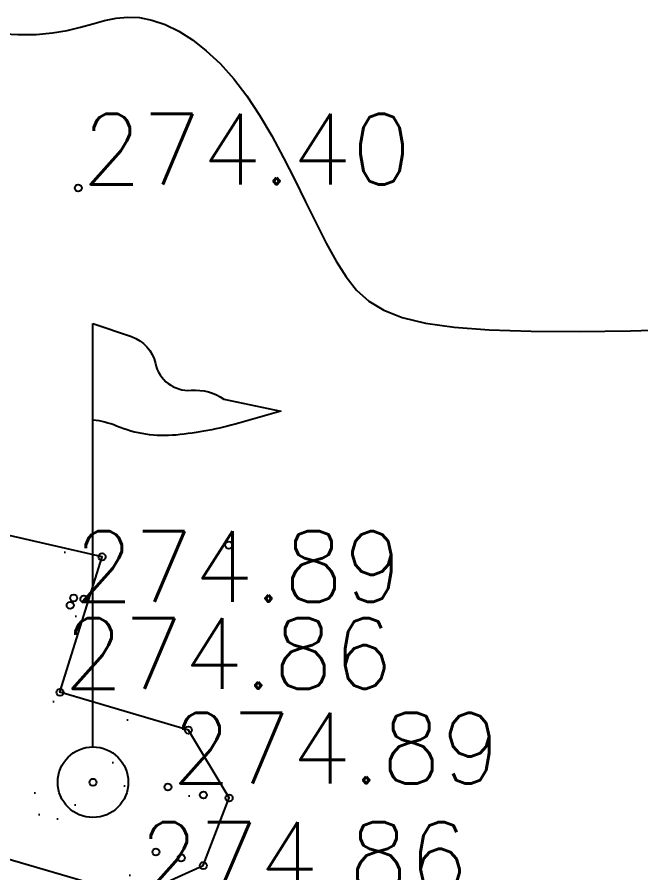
# Model space of a CAD drawing. Extents: x 524954 to 526204, y 9523489 to 9524010.
# Drawn here: x 525428.31 to 525437.15, y 9523635.68 to 9523647.8 of the extents above; entities that cross this region are included whole.
import ezdxf

# ---------------------------------------------------------------- set-up
doc = ezdxf.new("R2010")
doc.units = 0
doc.header["$PDMODE"] = 33
doc.header["$PDSIZE"] = 0.1
for name, color, linetype in [('Bati', 6, 'Continuous'), ('Bord_Route_Existante', 6, 'Continuous'), ('CN_05_00', 6, 'Continuous'), ('Signalisation', 7, 'Continuous'), ('TopoAlt', 3, 'Continuous'), ('TOPOJIS', 7, 'Continuous')]:
    doc.layers.add(name, color=color, linetype=linetype)
doc.styles.add('Simplex 1.0', font='Simplex.shx', dxfattribs={"width": 0.99, "height": 1})

# ---------------------------------------------------------------- blocks, each defined once
blk = doc.blocks.new('TCPOINT M')
at = {"color": 0}
blk.add_point((0, 0), dxfattribs=at)
at = {"layer": 'TopoAlt', "style": 'Simplex 1.0', "width": 0.99}
blk.add_attdef('ALT', (0.15, 0.15), '', height=1, dxfattribs=at)
blk = doc.blocks.new('r036')
at = {"color": 0}
blk.add_lwpolyline([(0, 0.25), (0, 3.25)], dxfattribs=at)
blk.add_lwpolyline([(0, 3.25), (0.27256, 3.157821, -0.264914), (0.44166, 2.967624, 0.375592), (0.695309, 2.777427, -0.172366), (0.927821, 2.714028), (1.329433, 2.629496), (1.033508, 2.544964, -0.045061), (0.589622, 2.460431, -0.124122), (0.166873, 2.523831, 0.074022), (0, 2.566097, 0.776083)], format="xyb", dxfattribs=at)
blk.add_circle((0, 0), 0.25, dxfattribs=at)

msp = doc.modelspace()

# ---------------------------------------------------------------- hatches: boundary and pattern name
at = {"layer": 'Bord_Route_Existante'}
h = msp.add_hatch(dxfattribs=at)
h.set_pattern_fill('ALEA', color=256, scale=0.25, style=0)
h.set_pattern_definition([(312, (0.25, 0), (2.9344428012, 0.62373507155), [0, -1.875]), (67, (-0.125, 0.2165), (-2.9776384537, -0.36560803074), [0, -3.125]), (153, (-0.125, 0.2165), (0.15700786934, -2.99588860306), [0, -2.5]), (180, (-0.125, -0.2165), (1.5, -2.59807621), [0, -2.5]), (74, (-1, 0), (-2.9108871775, -0.7257656872), [0, -2.5]), (286, (-1, 0), (2.9108871775, -0.7257656872), [0, -2.5]), (52, (0.5, -0.866), (-2.97080420516, 0.41751930205), [0, -3.125]), (300, (0.5, 0.866), (2.9999999988, -7e-10), [0, -2.5]), (175, (0.5, 0.866), (1.26785478534, -2.71892335976), [0, -2.5]), (114, (0.125, 0.6495), (-2.9835656849, 0.31358539035), [0, -1.25]), (248, (0.125, -0.6495), (1.8469844247, -2.3640322603), [0, -1.55])])
h.paths.add_polyline_path([(525408.362, 9523638.868), (525426.987, 9523632.133), (525428.169, 9523635.881), (525429.987, 9523635.346), (525430.95, 9523635.779), (525431.315, 9523636.737), (525430.738, 9523637.698), (525428.92, 9523638.235), (525429.516, 9523640.154), (525423.094, 9523641.627), (525414.822, 9523643.325), (525414.269, 9523641.437), (525412.056, 9523641.726), (525409.596, 9523639.984)])

# ---------------------------------------------------------------- linework, layer by layer
at = {"layer": 'Bati', "flags": 128}
msp.add_lwpolyline([(525408.362, 9523638.868), (525426.987, 9523632.133), (525428.169, 9523635.881), (525429.987, 9523635.346), (525430.95, 9523635.779), (525431.315, 9523636.737), (525430.738, 9523637.698), (525428.92, 9523638.235), (525429.516, 9523640.154), (525423.094, 9523641.627), (525414.822, 9523643.325), (525414.269, 9523641.437), (525412.056, 9523641.726), (525409.596, 9523639.984)], close=True, dxfattribs=at)
at = {"layer": 'CN_05_00', "elevation": 275, "flags": 128}
msp.add_lwpolyline([(525428.038, 9523647.569), (525428.323, 9523647.555), (525428.582, 9523647.557), (525428.814, 9523647.579), (525429.022, 9523647.615), (525429.211, 9523647.661), (525429.386, 9523647.709), (525429.552, 9523647.753), (525429.715, 9523647.786), (525429.877, 9523647.803), (525430.046, 9523647.797), (525430.223, 9523647.762), (525430.409, 9523647.698), (525430.601, 9523647.604), (525430.796, 9523647.481), (525430.992, 9523647.327), (525431.188, 9523647.144), (525431.38, 9523646.93), (525431.567, 9523646.686), (525431.747, 9523646.414), (525431.919, 9523646.119), (525432.085, 9523645.81), (525432.244, 9523645.496), (525432.398, 9523645.184), (525432.547, 9523644.883), (525432.692, 9523644.6), (525432.832, 9523644.345), (525432.972, 9523644.123), (525433.121, 9523643.935), (525433.295, 9523643.777), (525433.506, 9523643.648), (525433.768, 9523643.545), (525434.095, 9523643.466), (525434.501, 9523643.409), (525434.998, 9523643.372), (525435.595, 9523643.352), (525436.272, 9523643.348), (525437.002, 9523643.358), (525437.759, 9523643.379)], dxfattribs=at)

# ---------------------------------------------------------------- block references
at = {"layer": 'Signalisation', "xscale": 2, "yscale": 2, "zscale": 2}
msp.add_blockref('r036', (525429.387, 9523636.96), dxfattribs=at)
at = {"layer": 'TOPOJIS'}
ref = msp.add_blockref('TCPOINT M', (525429.179, 9523645.381, 274.4), dxfattribs=at)
ref.add_attrib('ALT', '274.40', (525429.229, 9523645.431, 274.4), dxfattribs={"layer": 'TopoAlt', "height": 1, "style": 'Simplex 1.0', "width": 0.99})
ref = msp.add_blockref('TCPOINT M', (525429.065, 9523639.467, 274.89), dxfattribs=at)
ref.add_attrib('ALT', '274.89', (525429.115, 9523639.517, 274.89), dxfattribs={"layer": 'TopoAlt', "height": 1, "style": 'Simplex 1.0', "width": 0.99})
for p in [(525431.311, 9523640.32, 274.42), (525429.516, 9523640.154, 274.23), (525429.114, 9523639.57, 274.64), (525429.258, 9523639.555, 274.26), (525430.738, 9523637.698, 274.88), (525429.387, 9523636.96, 274.75), (525430.951, 9523636.779, 274.85), (525431.315, 9523636.737, 274.49), (525430.279, 9523635.972, 274.85), (525430.637, 9523635.888, 274.74), (525430.95, 9523635.779, 274.49)]:
    msp.add_blockref('TCPOINT M', p, dxfattribs=at)
ref = msp.add_blockref('TCPOINT M', (525428.92, 9523638.235, 274.86), dxfattribs=at)
ref.add_attrib('ALT', '274.86', (525428.97, 9523638.285, 274.86), dxfattribs={"layer": 'TopoAlt', "height": 1, "style": 'Simplex 1.0', "width": 0.99})
ref = msp.add_blockref('TCPOINT M', (525430.449, 9523636.892, 274.89), dxfattribs=at)
ref.add_attrib('ALT', '274.89', (525430.499, 9523636.942, 274.89), dxfattribs={"layer": 'TopoAlt', "height": 1, "style": 'Simplex 1.0', "width": 0.99})
ref = msp.add_blockref('TCPOINT M', (525429.987, 9523635.346, 274.86), dxfattribs=at)
ref.add_attrib('ALT', '274.86', (525430.037, 9523635.396, 274.86), dxfattribs={"layer": 'TopoAlt', "height": 1, "style": 'Simplex 1.0', "width": 0.99})

doc.saveas('drawing.dxf')
